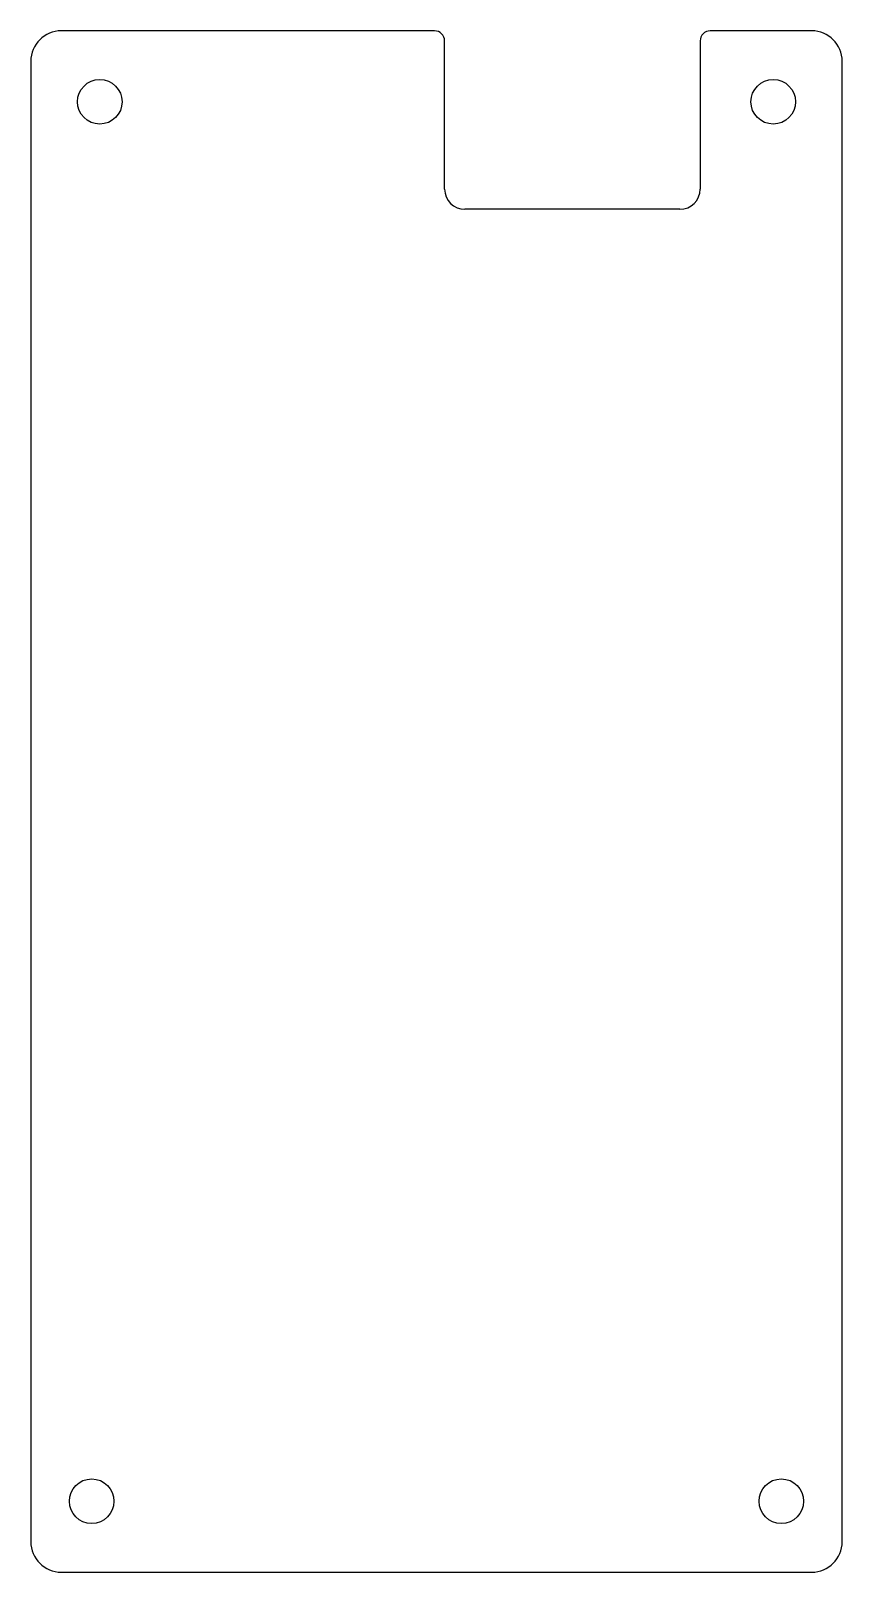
# Model space of a CAD drawing. Header units: millimetres. Extents: x -20 to 20, y -38 to 38.
import ezdxf

# ---------------------------------------------------------------- set-up
doc = ezdxf.new("R2010")
doc.units = ezdxf.units.MM
doc.layers.add('Edge.Cuts', color=1, linetype='Continuous')
doc.layers.add('Holes', color=2, linetype='Continuous')

msp = doc.modelspace()

# ---------------------------------------------------------------- linework, layer by layer
at = {"layer": 'Edge.Cuts'}
for p, q in [((-0.1, 38), (-18.5, 38)), ((18.5, 38), (13.5, 38)), ((0.4, 30.2), (0.4, 37.5)), ((13, 37.5), (13, 30.2)), ((-20, 36.5), (-20, -36.5)), ((20, -36.5), (20, 36.5)), ((12, 29.2), (1.4, 29.2)), ((-18.5, -38), (18.5, -38))]:
    msp.add_line(p, q, dxfattribs=at)
for centre, radius, start, end in [((-18.5, 36.5), 1.5, 90, 180), ((-0.1, 37.5), 0.5, 0, 90), ((13.5, 37.5), 0.5, 90, 180), ((18.5, 36.5), 1.5, 0, 90), ((1.4, 30.2), 1, 180, 270), ((12, 30.2), 1, 270, 360), ((-18.5, -36.5), 1.5, 180, 270), ((18.5, -36.5), 1.5, 270, 360)]:
    msp.add_arc(centre, radius, start, end, dxfattribs=at)
at = {"layer": 'Holes'}
for centre in [(-16.6, 34.5), (16.6, 34.5), (-17, -34.5), (17, -34.5)]:
    msp.add_circle(centre, 1.1, dxfattribs=at)

doc.saveas('drawing.dxf')
